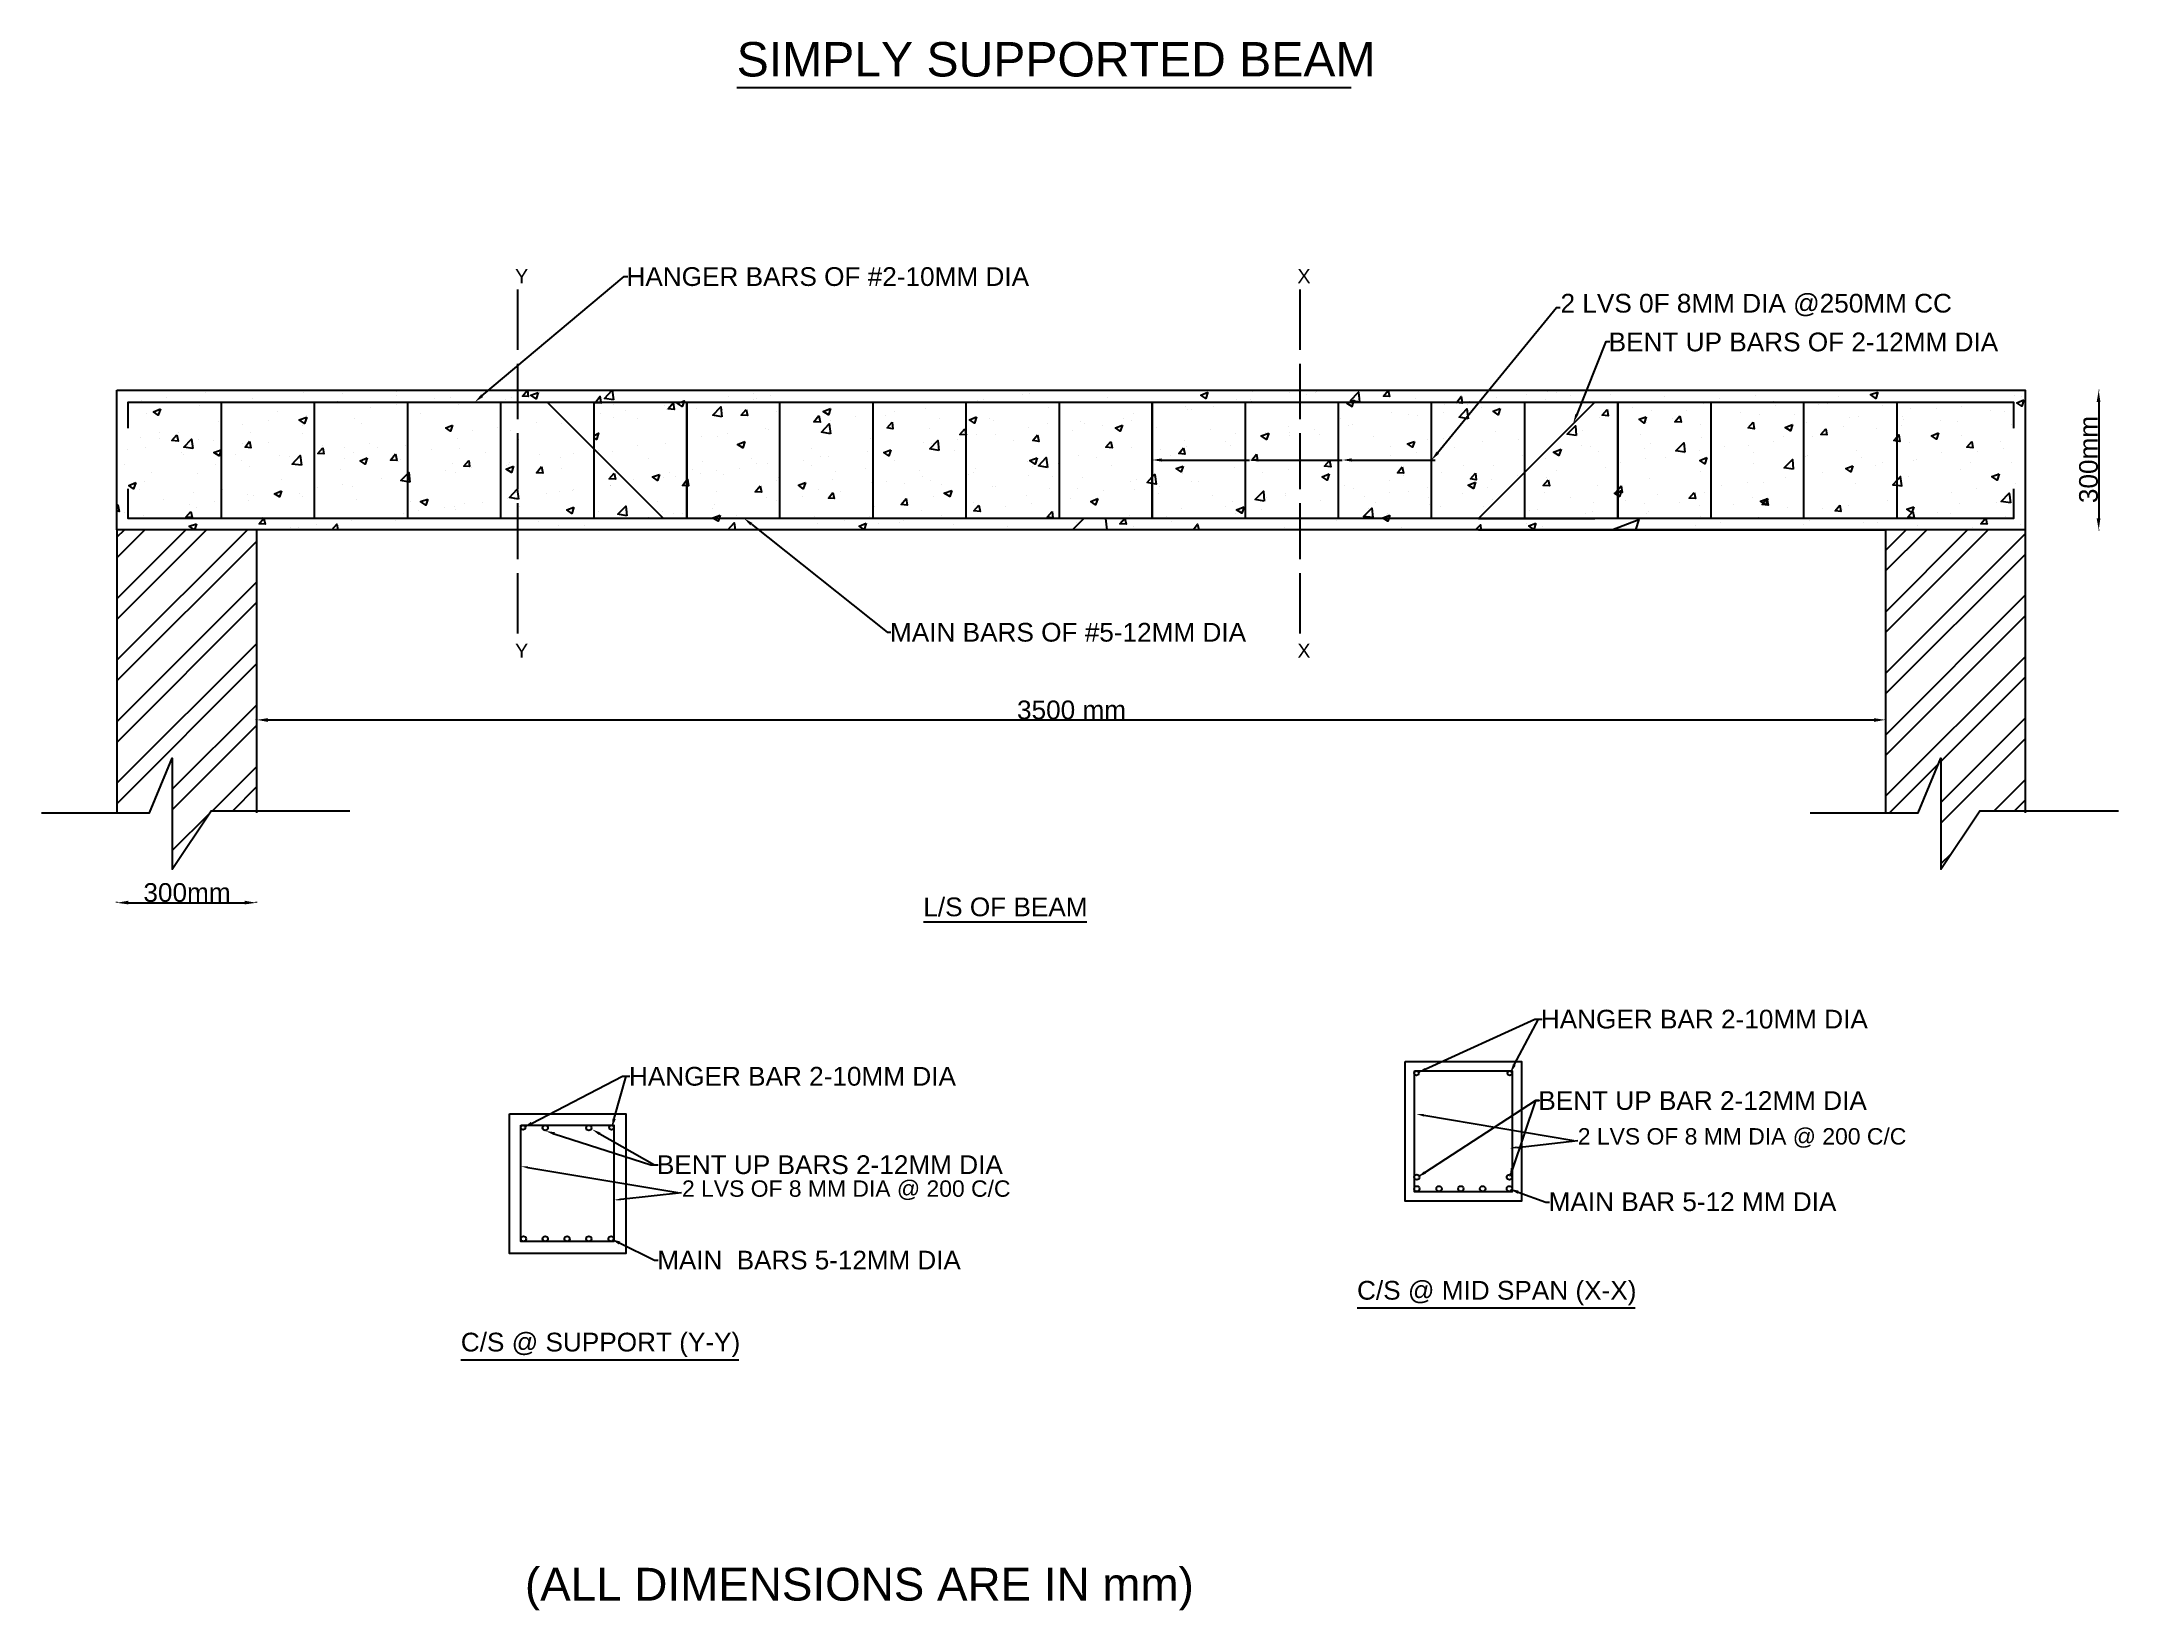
# Model space of a CAD drawing. Header units: millimetres. Extents: x 812 to 5274, y 625 to 3995.
import ezdxf

# ---------------------------------------------------------------- set-up
doc = ezdxf.new("R2010")
doc.units = ezdxf.units.MM
doc.layers.add('PDF_0', color=7, linetype='Continuous')
doc.layers.add('PDF_Text', color=7, linetype='Continuous')
doc.styles.add('PDF ArialMT', font='arial.ttf')
doc.styles.add('PDF TimesNewRomanPSMT', font='arial.ttf')

msp = doc.modelspace()

# ---------------------------------------------------------------- linework, layer by layer
at = {"layer": 'PDF_0', "lineweight": 25}
for points in [[(2305.2, 3896.6), (3625.6, 3896.6)], [(1757.6, 3234.1), (2063.2, 3490.3), (2071.1, 3490.3)], [(1834.4, 3462.9), (1834.4, 3333.1)], [(3515.2, 3462.9), (3515.2, 3333.1)], [(3811.1, 3111.4), (4066.4, 3424), (4074.3, 3424)], [(4110.5, 3194.4), (4173.2, 3350.7), (4181.2, 3350.7)], [(1834.4, 3303), (1834.4, 3183.8)], [(3515.2, 3303), (3515.2, 3183.8)], [(998, 3164.4), (998, 3220.9), (5048.5, 3220.9), (5048.5, 3164.4)], [(1026.3, 3223.5), (1026.3, 3223.5)], [(1081, 3230.6), (1081, 3230.6)], [(1151.7, 3212.9), (1151.7, 3212.9)], [(1163.2, 3241.2), (1163.2, 3241.2)], [(1198.5, 2970.9), (1198.5, 3220.9)], [(1263.9, 3227.9), (1263.9, 3227.9)], [(1341.6, 3244.7), (1341.6, 3244.7)], [(1374.3, 3242.1), (1374.3, 3242.1)], [(1398.1, 2970.9), (1398.1, 3220.9)], [(1446.7, 3222.6), (1446.7, 3222.6)], [(1458.2, 3239.4), (1458.2, 3239.4)], [(1559.7, 3246.5), (1559.7, 3245.6), (1560.6, 3246.5)], [(1573.9, 3243.8), (1573.9, 3243.8)], [(1573.9, 3216.5), (1573.9, 3216.5)], [(1574.8, 3235), (1574.8, 3235)], [(1598.6, 2970.9), (1598.6, 3220.9)], [(1656.9, 3227.9), (1656.9, 3227.9)], [(1691.3, 3229.7), (1691.3, 3229.7)], [(1700.2, 3246.5), (1701.1, 3246.5)], [(1701.1, 3246.5), (1701.1, 3246.5)], [(1707.2, 3214.7), (1707.2, 3214.7)], [(1754.1, 3218.2), (1754.1, 3218.2)], [(1794.7, 3245.6), (1794.7, 3245.6)], [(1798.2, 2970.9), (1798.2, 3220.9)], [(1807.9, 3225.3), (1807.9, 3225.3)], [(1821.2, 3231.5), (1821.2, 3231.5)], [(1881.2, 3240.3), (1881.2, 3240.3)], [(1898, 3220.9), (2148, 2970.9), (1898, 2970.9)], [(1998.7, 2970.9), (1998.7, 3220.9)], [(2041.1, 3214.7), (2041.1, 3214.7)], [(2149.7, 3213.8), (2149.7, 3213.8)], [(2266.3, 3220), (2266.3, 3220)], [(2287.5, 3232.4), (2287.5, 3232.4)], [(2341.4, 3225.3), (2341.4, 3225.3)], [(2342.3, 3239.4), (2342.3, 3239.4)], [(2346.7, 3228.8), (2346.7, 3228.8)], [(2376.7, 3234.1), (2376.7, 3234.1)], [(2397.9, 2970.9), (2397.9, 3220.9)], [(2598.4, 2970.9), (2598.4, 3220.9)], [(2781.3, 3218.2), (2781.3, 3218.2)], [(2798, 2970.9), (2798, 3220.9)], [(2822.8, 3223.5), (2822.8, 3223.5)], [(2836, 3225.3), (2836, 3225.3)], [(2918.2, 3236.8), (2918.2, 3236.8)], [(2934.9, 3238.5), (2934.9, 3238.5)], [(2998.5, 2970.9), (2998.5, 3220.9)], [(3101.9, 3229.7), (3101.9, 3229.7)], [(3198.1, 3220.9), (3198.1, 2970.9), (3198.1, 3220.9)], [(3379.2, 3225.3), (3379.2, 3225.3)], [(3398.6, 2970.9), (3398.6, 3220.9)], [(3409.2, 3226.2), (3409.2, 3226.2)], [(3411.9, 3222.6), (3411.9, 3222.6)], [(3412.8, 3243), (3412.8, 3243)], [(3492.3, 3242.1), (3492.3, 3242.1)], [(3529.4, 3237.7), (3529.4, 3237.7)], [(3547.9, 3246.5), (3550.6, 3245.6), (3550.6, 3246.5)], [(3549.7, 3241.2), (3549.7, 3241.2)], [(3598.3, 2970.9), (3598.3, 3220.9)], [(3646, 3232.4), (3646, 3232.4)], [(3762.5, 3227.9), (3762.5, 3227.9)], [(3797.9, 2970.9), (3797.9, 3220.9)], [(3825.2, 3214.7), (3825.2, 3214.7)], [(3874.7, 3214.7), (3874.7, 3214.7)], [(3879.1, 3222.6), (3879.1, 3222.6)], [(4148.5, 3220.9), (3898.6, 2970.9), (4148.5, 2970.9)], [(3937.4, 3230.6), (3937.4, 3230.6)], [(3995.7, 3218.2), (3995.7, 3218.2)], [(3998.4, 2970.9), (3998.4, 3220.9)], [(4001.9, 3236.8), (4001.9, 3236.8)], [(4042.5, 3227.1), (4042.5, 3227.1)], [(4047.8, 3243.8), (4047.8, 3243.8)], [(4066.4, 3242.1), (4066.4, 3242.1)], [(4097.3, 3235), (4097.3, 3235)], [(4180.3, 3245.6), (4180.3, 3245.6)], [(4183, 3237.7), (4183, 3237.7)], [(4198, 3220.9), (4198, 2970.9), (4198, 3220.9)], [(4299.5, 3232.4), (4299.5, 3232.4)], [(4381.7, 3217.3), (4381.7, 3217.3)], [(4398.5, 2970.9), (4398.5, 3220.9)], [(4416.1, 3227.9), (4416.1, 3227.9)], [(4494.7, 3234.1), (4494.7, 3234.1)], [(4532.7, 3222.6), (4532.7, 3222.6)], [(4536.3, 3213.8), (4536.3, 3213.8)], [(4591, 3220.9), (4591, 3220.9)], [(4598.1, 2970.9), (4598.1, 3220.9)], [(4629.9, 3215.6), (4629.9, 3215.6)], [(4649.3, 3217.3), (4649.3, 3217.3)], [(4673.2, 3232.4), (4673.2, 3232.4)], [(4757.1, 3237.7), (4757.1, 3237.7)], [(4765.9, 3212.9), (4765.9, 3212.9)], [(4798.6, 2970.9), (4798.6, 3220.9)], [(4939.9, 3221.8), (4939.9, 3221.8)], [(5050.3, 3235.9), (5050.3, 3235.9)], [(5064.4, 3233.2), (5064.4, 3233.2)], [(5231.4, 3246.5), (5232.2, 3246.5)], [(5231.4, 3220.9), (5231.4, 2970.9)], [(1037.7, 3196.1), (1037.7, 3196.1)], [(1191.4, 3178.5), (1191.4, 3178.5)], [(1243.5, 3173.2), (1243.5, 3173.2)], [(1298.3, 3180.3), (1298.3, 3180.3)], [(1319.5, 3200.6), (1319.5, 3200.6)], [(1371.6, 3169.7), (1371.6, 3169.7)], [(1381.3, 3191.7), (1381.3, 3191.7)], [(1484.7, 3185.6), (1484.7, 3185.6)], [(1498.8, 3174.1), (1498.8, 3174.1)], [(1519.1, 3209.4), (1519.1, 3209.4)], [(1596.8, 3200.6), (1596.8, 3200.6)], [(1626, 3196.1), (1626, 3196.1)], [(1874.2, 3177.6), (1874.2, 3177.6)], [(1929.8, 3174.1), (1929.8, 3174.1)], [(2012.8, 3196.1), (2012.8, 3196.1)], [(2040.2, 3188.2), (2040.2, 3188.2)], [(2066.7, 3203.2), (2066.7, 3203.2)], [(2091.5, 3185.6), (2091.5, 3185.6)], [(2154.2, 3204.1), (2154.2, 3204.1)], [(2157.7, 3210.3), (2157.7, 3210.3)], [(2219.5, 3207.6), (2219.5, 3207.6)], [(2274.3, 3205), (2274.3, 3205)], [(2390.9, 3200.6), (2390.9, 3200.6)], [(2487.1, 3177.6), (2487.1, 3177.6)], [(2505.7, 3182), (2505.7, 3182)], [(2507.5, 3195.3), (2507.5, 3195.3)], [(2560.5, 3189.1), (2560.5, 3189.1)], [(2599.3, 3192.6), (2599.3, 3192.6)], [(2624, 3190.9), (2624, 3190.9)], [(2643.5, 3200.6), (2643.5, 3200.6)], [(2709.7, 3206.7), (2709.7, 3206.7)], [(2740.6, 3185.6), (2740.6, 3185.6)], [(2847.5, 3186.4), (2847.5, 3186.4)], [(2857.2, 3180.3), (2857.2, 3180.3)], [(2973.8, 3175.8), (2973.8, 3175.8)], [(2974.7, 3208.5), (2974.7, 3208.5)], [(2998.5, 3168.8), (2998.5, 3168.8)], [(3042.7, 3179.4), (3042.7, 3179.4)], [(3053.3, 3175.8), (3053.3, 3175.8)], [(3090.4, 3170.5), (3090.4, 3170.5)], [(3136.3, 3186.4), (3136.3, 3186.4)], [(3154, 3182), (3154, 3182)], [(3156.6, 3196.1), (3156.6, 3196.1)], [(3268.8, 3211.2), (3268.8, 3211.2)], [(3274.1, 3205), (3274.1, 3205)], [(3282.1, 3204.1), (3282.1, 3204.1)], [(3328.9, 3212), (3328.9, 3212)], [(3489.6, 3168.8), (3489.6, 3168.8)], [(3601.8, 3184.7), (3601.8, 3184.7)], [(3619.5, 3171.4), (3619.5, 3171.4)], [(3629.2, 3173.2), (3629.2, 3173.2)], [(3712.2, 3198.8), (3712.2, 3198.8)], [(3747.5, 3193.5), (3747.5, 3193.5)], [(3767.8, 3190.9), (3767.8, 3190.9)], [(3822.6, 3198.8), (3822.6, 3198.8)], [(3904.7, 3209.4), (3904.7, 3209.4)], [(4159.1, 3188.2), (4159.1, 3188.2)], [(4228.9, 3208.5), (4228.9, 3208.5)], [(4260.7, 3177.6), (4260.7, 3177.6)], [(4271.3, 3203.2), (4271.3, 3203.2)], [(4315.4, 3184.7), (4315.4, 3184.7)], [(4345.5, 3203.2), (4345.5, 3203.2)], [(4375.5, 3172.3), (4375.5, 3172.3)], [(4398.5, 3195.3), (4398.5, 3195.3)], [(4462.1, 3197.9), (4462.1, 3197.9)], [(4502.7, 3194.4), (4502.7, 3194.4)], [(4578.7, 3193.5), (4578.7, 3193.5)], [(4604.3, 3176.7), (4604.3, 3176.7)], [(4695.2, 3188.2), (4695.2, 3188.2)], [(4714.7, 3190), (4714.7, 3190)], [(4808.3, 3171.4), (4808.3, 3171.4)], [(4809.2, 3190), (4809.2, 3190)], [(4811.8, 3183.8), (4811.8, 3183.8)], [(4827.7, 3206.7), (4827.7, 3206.7)], [(4882.5, 3207.6), (4882.5, 3207.6)], [(4891.3, 3182), (4891.3, 3182)], [(4928.4, 3178.5), (4928.4, 3178.5)], [(4937.2, 3212), (4937.2, 3212)], [(4999.1, 3203.2), (4999.1, 3203.2)], [(5029.1, 3200.6), (5029.1, 3200.6)], [(5045, 3173.2), (5045, 3173.2)], [(1023.6, 3144), (1023.6, 3144)], [(1035.1, 3123.7), (1035.1, 3123.7)], [(1064.2, 3156.4), (1064.2, 3156.4)], [(1065.1, 3143.2), (1065.1, 3143.2)], [(1105.8, 3155.5), (1105.8, 3155.5)], [(1149, 3139.6), (1149, 3139.6)], [(1181.7, 3137.9), (1181.7, 3137.9)], [(1244.4, 3130.8), (1244.4, 3130.8)], [(1261.2, 3155.5), (1261.2, 3155.5)], [(1298.3, 3133.4), (1298.3, 3133.4)], [(1371.6, 3152.9), (1371.6, 3152.9)], [(1414.9, 3128.1), (1414.9, 3128.1)], [(1461.7, 3123.7), (1461.7, 3123.7)], [(1516.5, 3130.8), (1516.5, 3130.8)], [(1594.2, 3128.1), (1594.2, 3128.1)], [(1599.5, 3141.4), (1599.5, 3141.4)], [(1704.6, 3142.3), (1704.6, 3142.3)], [(1737.3, 3159.9), (1737.3, 3159.9)], [(1792, 3167), (1792, 3167)], [(1818.5, 3159.1), (1818.5, 3159.1)], [(1834.4, 3153.8), (1834.4, 3033.6)], [(1837.1, 3141.4), (1837.1, 3141.4)], [(1998.7, 3149.3), (2008.4, 3153.8), (2004, 3140.5), (1998.7, 3144)], [(2092.3, 3128.1), (2092.3, 3128.1)], [(2151.5, 3131.7), (2151.5, 3131.7)], [(2230.1, 3145.8), (2230.1, 3145.8)], [(2263.7, 3146.7), (2263.7, 3146.7)], [(2284.9, 3152.9), (2284.9, 3152.9)], [(2367.9, 3164.4), (2367.9, 3164.4)], [(2374.1, 3160.8), (2374.1, 3160.8)], [(2592.2, 3142.3), (2592.2, 3142.3)], [(2707.1, 3134.3), (2707.1, 3134.3)], [(2719.4, 3164.4), (2719.4, 3164.4)], [(2723.9, 3132.6), (2723.9, 3132.6)], [(2778.6, 3139.6), (2778.6, 3139.6)], [(2820.1, 3150.2), (2820.1, 3150.2)], [(2860.8, 3150.2), (2860.8, 3150.2)], [(2899.6, 3138.7), (2899.6, 3138.7)], [(2932.3, 3166.1), (2932.3, 3166.1)], [(3026.8, 3159.9), (3026.8, 3159.9)], [(3154, 3123.7), (3154, 3123.7)], [(3207, 3166.1), (3207, 3166.1)], [(3266.2, 3138.7), (3266.2, 3138.7)], [(3271.5, 3125.5), (3271.5, 3125.5)], [(3323.6, 3160.8), (3323.6, 3160.8)], [(3354.5, 3137), (3354.5, 3137)], [(3365.1, 3127.3), (3365.1, 3127.3)], [(3376.6, 3152.9), (3376.6, 3152.9)], [(3440.2, 3156.4), (3440.2, 3156.4)], [(3492.3, 3154.6), (3492.3, 3154.6)], [(3492.3, 3149.3), (3492.3, 3149.3)], [(3515.2, 3153.8), (3515.2, 3033.6)], [(3547, 3162.6), (3547, 3162.6)], [(3556.7, 3151.1), (3556.7, 3151.1)], [(3673.3, 3145.8), (3673.3, 3145.8)], [(3709.5, 3125.5), (3709.5, 3125.5)], [(3789.9, 3141.4), (3789.9, 3141.4)], [(3822.6, 3142.3), (3822.6, 3142.3)], [(3906.5, 3136.1), (3906.5, 3136.1)], [(3934.8, 3157.3), (3934.8, 3157.3)], [(3985.1, 3141.4), (3985.1, 3141.4)], [(4120.3, 3128.1), (4120.3, 3128.1)], [(4122.9, 3159.1), (4122.9, 3159.1)], [(4139.7, 3126.4), (4139.7, 3126.4)], [(4247.4, 3150.2), (4247.4, 3150.2)], [(4268.6, 3130.8), (4268.6, 3130.8)], [(4379, 3144.9), (4379, 3144.9)], [(4427.6, 3124.6), (4427.6, 3124.6)], [(4478.8, 3127.3), (4478.8, 3127.3)], [(4492.1, 3160.8), (4492.1, 3160.8)], [(4533.6, 3135.2), (4533.6, 3135.2)], [(4554.8, 3145.8), (4554.8, 3145.8)], [(4615.7, 3145.8), (4615.7, 3145.8)], [(4682, 3167.9), (4682, 3167.9)], [(4754.4, 3164.4), (4754.4, 3164.4)], [(4825.1, 3134.3), (4825.1, 3134.3)], [(4937.2, 3149.3), (4937.2, 3149.3)], [(5020.3, 3135.2), (5020.3, 3135.2)], [(5047.7, 3163.5), (5047.7, 3163.5)], [(989.2, 3086.6), (989.2, 3086.6)], [(995.4, 3118.4), (995.4, 3118.4)], [(1111.9, 3113.1), (1111.9, 3113.1)], [(1116.4, 3108.7), (1116.4, 3108.7)], [(1186.1, 3087.5), (1186.1, 3087.5)], [(1228.5, 3108.7), (1228.5, 3108.7)], [(1240.9, 3094.6), (1240.9, 3094.6)], [(1258.6, 3082.2), (1258.6, 3082.2)], [(1323.9, 3105.2), (1323.9, 3105.2)], [(1345.1, 3103.4), (1345.1, 3103.4)], [(1369, 3096.3), (1369, 3096.3)], [(1461.7, 3099), (1461.7, 3099)], [(1482, 3113.1), (1482, 3113.1)], [(1532.4, 3122.8), (1532.4, 3122.8)], [(1578.3, 3093.7), (1578.3, 3093.7)], [(1582.7, 3098.1), (1582.7, 3098.1)], [(1648.9, 3118.4), (1648.9, 3118.4)], [(1694.9, 3089.3), (1694.9, 3089.3)], [(1709.9, 3120.2), (1709.9, 3120.2)], [(1734.6, 3080.4), (1734.6, 3080.4)], [(1765.5, 3113.1), (1765.5, 3113.1)], [(1811.5, 3084), (1811.5, 3084)], [(1815, 3085.7), (1815, 3085.7)], [(1816.8, 3091.9), (1816.8, 3091.9)], [(1882.1, 3108.7), (1882.1, 3108.7)], [(1927.2, 3101.6), (1927.2, 3101.6)], [(1955.4, 3109.6), (1955.4, 3109.6)], [(1998.7, 3103.4), (1998.7, 3103.4)], [(2009.3, 3116.7), (2009.3, 3116.7)], [(2037.6, 3114.9), (2037.6, 3114.9)], [(2115.3, 3099), (2115.3, 3099)], [(2231.9, 3093.7), (2231.9, 3093.7)], [(2337.9, 3099), (2337.9, 3099)], [(2348.5, 3088.4), (2348.5, 3088.4)], [(2371.4, 3088.4), (2371.4, 3088.4)], [(2448.3, 3096.3), (2448.3, 3096.3)], [(2465.1, 3121.1), (2465.1, 3121.1)], [(2465.1, 3084), (2465.1, 3084)], [(2484.5, 3104.3), (2484.5, 3104.3)], [(2503, 3103.4), (2503, 3103.4)], [(2586.1, 3114), (2586.1, 3114)], [(2596.7, 3120.2), (2596.7, 3120.2)], [(2644.4, 3094.6), (2644.4, 3094.6)], [(2772.4, 3116.7), (2772.4, 3116.7)], [(2929.6, 3092.8), (2929.6, 3092.8)], [(2941.1, 3082.2), (2941.1, 3082.2)], [(2995.9, 3089.3), (2995.9, 3089.3)], [(3040.1, 3106.9), (3040.1, 3106.9)], [(3078.9, 3100.8), (3078.9, 3100.8)], [(3110.7, 3084), (3110.7, 3084)], [(3216.7, 3118.4), (3216.7, 3118.4)], [(3218.5, 3096.3), (3398.6, 3096.3), (3406.6, 3096.3)], [(3237.9, 3106.1), (3237.9, 3106.1)], [(3373.9, 3080.4), (3373.9, 3080.4)], [(3426, 3096.3), (3598.3, 3096.3), (3606.2, 3096.3)], [(3487, 3096.3), (3487, 3096.3)], [(3571.8, 3086.6), (3571.8, 3086.6)], [(3599.1, 3112.2), (3599.1, 3112.2)], [(3626.5, 3096.3), (3797.9, 3096.3), (3805.8, 3096.3)], [(3710.4, 3105.2), (3710.4, 3105.2)], [(3765.2, 3112.2), (3765.2, 3112.2)], [(3847.3, 3122.8), (3847.3, 3122.8)], [(3865.9, 3084.9), (3865.9, 3084.9)], [(3932.1, 3084.9), (3932.1, 3084.9)], [(3993.1, 3106.9), (3993.1, 3106.9)], [(4042.5, 3099), (4042.5, 3099)], [(4156.5, 3114.9), (4156.5, 3114.9)], [(4172.4, 3080.4), (4172.4, 3080.4)], [(4203.3, 3091), (4203.3, 3091)], [(4256.3, 3121.1), (4256.3, 3121.1)], [(4258, 3099), (4258, 3099)], [(4300.4, 3102.5), (4300.4, 3102.5)], [(4341.1, 3109.6), (4341.1, 3109.6)], [(4372.9, 3116.7), (4372.9, 3116.7)], [(4489.4, 3111.4), (4489.4, 3111.4)], [(4489.4, 3088.4), (4489.4, 3088.4)], [(4601.6, 3103.4), (4601.6, 3103.4)], [(4606, 3106.9), (4606, 3106.9)], [(4712, 3117.5), (4712, 3117.5)], [(4722.6, 3101.6), (4722.6, 3101.6)], [(4750.9, 3084.9), (4750.9, 3084.9)], [(4765.9, 3091), (4765.9, 3091)], [(4833.9, 3095.5), (4833.9, 3095.5)], [(4839.2, 3097.2), (4839.2, 3097.2)], [(4893.1, 3113.1), (4893.1, 3113.1)], [(4955.8, 3091.9), (4955.8, 3091.9)], [(4971.7, 3114), (4971.7, 3114)], [(5026.5, 3121.1), (5026.5, 3121.1)], [(5045, 3091), (5045, 3091)], [(5072.4, 3086.6), (5072.4, 3086.6)], [(5048.5, 3034.5), (5048.5, 2970.9), (998, 2970.9), (998, 3034.5)], [(1032.4, 3050.4), (1032.4, 3050.4)], [(1048.3, 3069), (1048.3, 3069)], [(1146.4, 3067.2), (1146.4, 3067.2)], [(1327.5, 3053.9), (1327.5, 3053.9)], [(1404.3, 3037.2), (1404.3, 3037.2)], [(1454.6, 3076), (1454.6, 3076)], [(1459.1, 3044.2), (1459.1, 3044.2)], [(1479.4, 3039.8), (1479.4, 3039.8)], [(1542.1, 3055.7), (1542.1, 3055.7)], [(1591.5, 3055.7), (1591.5, 3055.7)], [(1679.9, 3073.4), (1679.9, 3073.4)], [(1701.9, 3069.8), (1701.9, 3069.8)], [(1928.1, 3078.7), (1928.1, 3078.7)], [(2034.9, 3042.5), (2034.9, 3042.5)], [(2034.9, 3041.6), (2034.9, 3041.6)], [(2044.6, 3074.3), (2044.6, 3074.3)], [(2082.6, 3054.8), (2082.6, 3054.8)], [(2148.9, 3059.2), (2148.9, 3059.2)], [(2161.2, 3069), (2161.2, 3069)], [(2172.7, 3060.1), (2172.7, 3060.1)], [(2209.8, 3076.9), (2209.8, 3076.9)], [(2227.5, 3067.2), (2227.5, 3067.2)], [(2261, 3074.3), (2261, 3074.3)], [(2277.8, 3064.5), (2277.8, 3064.5)], [(2310.5, 3077.8), (2310.5, 3077.8)], [(2390, 3051.3), (2390, 3051.3)], [(2394.4, 3059.2), (2394.4, 3059.2)], [(2511, 3054.8), (2511, 3054.8)], [(2517.2, 3072.5), (2517.2, 3072.5)], [(2581.6, 3078.7), (2581.6, 3078.7)], [(2594, 3047.8), (2594, 3047.8)], [(2627.6, 3049.5), (2627.6, 3049.5)], [(2666.4, 3046), (2666.4, 3046)], [(2698.2, 3074.3), (2698.2, 3074.3)], [(2704.4, 3061), (2704.4, 3061)], [(2721.2, 3053.1), (2721.2, 3053.1)], [(2744.2, 3044.2), (2744.2, 3044.2)], [(2803.3, 3064.5), (2803.3, 3064.5)], [(2814.8, 3069), (2814.8, 3069)], [(2817.5, 3077.8), (2817.5, 3077.8)], [(2855.5, 3039.8), (2855.5, 3039.8)], [(2860.8, 3039.8), (2860.8, 3039.8)], [(2931.4, 3063.7), (2931.4, 3063.7)], [(2977.3, 3034.5), (2977.3, 3034.5)], [(2982.6, 3061.9), (2982.6, 3061.9)], [(3037.4, 3034.5), (3037.4, 3034.5)], [(3048, 3059.2), (3048, 3059.2)], [(3151.3, 3050.4), (3151.3, 3050.4)], [(3164.6, 3053.9), (3164.6, 3053.9)], [(3214, 3039.8), (3214, 3039.8)], [(3263.5, 3066.3), (3263.5, 3066.3)], [(3281.2, 3049.5), (3281.2, 3049.5)], [(3297.1, 3050.4), (3297.1, 3050.4)], [(3397.8, 3044.2), (3397.8, 3044.2)], [(3434.9, 3069), (3434.9, 3069)], [(3489.6, 3076), (3489.6, 3076)], [(3514.3, 3039.8), (3514.3, 3039.8)], [(3596.5, 3038.9), (3596.5, 3038.9)], [(3610.6, 3040.7), (3610.6, 3040.7)], [(3630.9, 3034.5), (3630.9, 3034.5)], [(3706.9, 3053.1), (3706.9, 3053.1)], [(3737.8, 3062.8), (3737.8, 3062.8)], [(3789.9, 3037.2), (3789.9, 3037.2)], [(3819.9, 3069.8), (3819.9, 3069.8)], [(3918, 3036.3), (3918, 3036.3)], [(3927.7, 3054.8), (3927.7, 3054.8)], [(3982.5, 3062.8), (3982.5, 3062.8)], [(4045.2, 3058.4), (4045.2, 3058.4)], [(4065.5, 3073.4), (4065.5, 3073.4)], [(4153.8, 3042.5), (4153.8, 3042.5)], [(4266, 3057.5), (4266, 3057.5)], [(4376.4, 3071.6), (4376.4, 3071.6)], [(4421.4, 3041.6), (4421.4, 3041.6)], [(4476.2, 3048.6), (4476.2, 3048.6)], [(4510.6, 3047.8), (4510.6, 3047.8)], [(4558.3, 3059.2), (4558.3, 3059.2)], [(4637.8, 3069.8), (4637.8, 3069.8)], [(4696.1, 3077.8), (4696.1, 3077.8)], [(4709.4, 3045.1), (4709.4, 3045.1)], [(4822.4, 3061), (4822.4, 3061)], [(4934.6, 3076.9), (4934.6, 3076.9)], [(4969, 3035.4), (4969, 3035.4)], [(5052.1, 3046), (5052.1, 3046)], [(973.3, 2996.5), (975.9, 3000.1), (978.6, 2985.9), (973.3, 2986.8)], [(1021.9, 3031.9), (1021.9, 3031.9)], [(1073.1, 3010.7), (1073.1, 3010.7)], [(1128.7, 3001), (1128.7, 3001)], [(1138.4, 3026.6), (1138.4, 3026.6)], [(1143.7, 2994.8), (1143.7, 2994.8)], [(1183.5, 3008), (1183.5, 3008)], [(1200.3, 3032.8), (1200.3, 3032.8)], [(1255, 3022.2), (1255, 3022.2)], [(1255.9, 3009.8), (1255.9, 3009.8)], [(1266.5, 3019.5), (1266.5, 3019.5)], [(1366.3, 3023.9), (1366.3, 3023.9)], [(1371.6, 3016.9), (1371.6, 3016.9)], [(1488.2, 3012.4), (1488.2, 3012.4)], [(1604.8, 3007.1), (1604.8, 3007.1)], [(1677.2, 2994.8), (1677.2, 2994.8)], [(1699.3, 2996.5), (1699.3, 2996.5)], [(1721.4, 3002.7), (1721.4, 3002.7)], [(1759.4, 3005.4), (1759.4, 3005.4)], [(1812.3, 3013.3), (1812.3, 3013.3)], [(1828.2, 3011.6), (1828.2, 3011.6)], [(1834.4, 3003.6), (1834.4, 2883.5)], [(1838, 2997.4), (1838, 2997.4)], [(1897.1, 3023.9), (1897.1, 3023.9)], [(1924.5, 3028.3), (1924.5, 3028.3)], [(1951.9, 3031), (1951.9, 3031)], [(1954.6, 2992.1), (1954.6, 2992.1)], [(1955.4, 3033.6), (1955.4, 3033.6)], [(2135.6, 3007.1), (2135.6, 3007.1)], [(2253.1, 2992.1), (2253.1, 2992.1)], [(2258.4, 3001.8), (2258.4, 3001.8)], [(2262.8, 3029.2), (2262.8, 3029.2)], [(2368.8, 3016), (2368.8, 3016)], [(2390.9, 3009.8), (2390.9, 3009.8)], [(2445.6, 3016.9), (2445.6, 3016.9)], [(2481.8, 3031.9), (2481.8, 3031.9)], [(2527.8, 3028.3), (2527.8, 3028.3)], [(2601.1, 2996.5), (2601.1, 2996.5)], [(2728.3, 3018.6), (2728.3, 3018.6)], [(2814.8, 3005.4), (2814.8, 3005.4)], [(2883.7, 2996.5), (2883.7, 2996.5)], [(2927, 3020.4), (2927, 3020.4)], [(2938.5, 3003.6), (2938.5, 3003.6)], [(3021.5, 3014.2), (3021.5, 3014.2)], [(3093.9, 3030.1), (3093.9, 3030.1)], [(3159.3, 3032.8), (3159.3, 3032.8)], [(3210.5, 3024.8), (3210.5, 3024.8)], [(3260.9, 2993), (3260.9, 2993)], [(3327.1, 3020.4), (3327.1, 3020.4)], [(3356.2, 2997.4), (3356.2, 2997.4)], [(3371.3, 3007.1), (3371.3, 3007.1)], [(3443.7, 3015.1), (3443.7, 3015.1)], [(3483.4, 3019.5), (3483.4, 3019.5)], [(3484.3, 3023.9), (3484.3, 3023.9)], [(3514.3, 3001), (3514.3, 3001)], [(3515.2, 3003.6), (3515.2, 2883.5)], [(3560.3, 3009.8), (3560.3, 3009.8)], [(3653, 3018.6), (3653, 3018.6)], [(3662.7, 2993), (3662.7, 2993)], [(3676.9, 3005.4), (3676.9, 3005.4)], [(3706.9, 3025.7), (3706.9, 3025.7)], [(3747.5, 3029.2), (3747.5, 3029.2)], [(3790.8, 3015.1), (3790.8, 3015.1)], [(3793.5, 3000.1), (3793.5, 3000.1)], [(3817.3, 2996.5), (3817.3, 2996.5)], [(3864.1, 3024.8), (3864.1, 3024.8)], [(3910, 2995.7), (3910, 2995.7)], [(3929.5, 3012.4), (3929.5, 3012.4)], [(4026.6, 2990.4), (4026.6, 2990.4)], [(4039.9, 3026.6), (4039.9, 3026.6)], [(4097.3, 3015.1), (4097.3, 3015.1)], [(4145.9, 3005.4), (4145.9, 3005.4)], [(4200.6, 3012.4), (4200.6, 3012.4)], [(4213.9, 3009.8), (4213.9, 3009.8)], [(4256.3, 3003.6), (4256.3, 3003.6)], [(4283.6, 3023), (4283.6, 3023)], [(4330.5, 3005.4), (4330.5, 3005.4)], [(4373.7, 2999.2), (4373.7, 2999.2)], [(4383.5, 3025.7), (4383.5, 3025.7)], [(4447, 3000.1), (4447, 3000.1)], [(4486.8, 3016), (4486.8, 3016)], [(4563.6, 2994.8), (4563.6, 2994.8)], [(4599, 3031), (4599, 3031)], [(4638.7, 2991.2), (4638.7, 2991.2)], [(4680.2, 2990.4), (4680.2, 2990.4)], [(4693.5, 2999.2), (4693.5, 2999.2)], [(4776.5, 3009.8), (4776.5, 3009.8)], [(4914.3, 3027.5), (4914.3, 3027.5)], [(4931.9, 3003.6), (4931.9, 3003.6)], [(5011.4, 3004.5), (5011.4, 3004.5)], [(5042.4, 3017.7), (5042.4, 3017.7)], [(973.3, 2930.3), (990.1, 2946.2)], [(973.3, 2797.8), (1121.7, 2946.2)], [(973.3, 2666.2), (1254.1, 2946.2)], [(973.3, 2886.1), (1033.3, 2946.2)], [(973.3, 2753.6), (1165.8, 2946.2)], [(973.3, 2946.2), (973.3, 2338.5)], [(990.9, 2983.3), (990.9, 2983.3)], [(1029.8, 2978), (1029.8, 2978)], [(2148, 2946.2), (1273.6, 2946.2), (1273.6, 2338.5)], [(1346.9, 2951.5), (1346.9, 2951.5)], [(1363.7, 2951.5), (1363.7, 2951.5)], [(1401.6, 2958.6), (1401.6, 2958.6)], [(1435.2, 2946.2), (1445.8, 2958.6), (1448.5, 2946.2)], [(1476.7, 2967.4), (1476.7, 2967.4)], [(1484.7, 2969.2), (1484.7, 2969.2)], [(1573, 2967.4), (1573, 2967.4)], [(1588.9, 2982.4), (1588.9, 2982.4)], [(1622.5, 2987.7), (1622.5, 2987.7)], [(1701.1, 2989.5), (1701.1, 2989.5)], [(1880.4, 2963.9), (1880.4, 2963.9)], [(1921.9, 2955.9), (1921.9, 2955.9)], [(1977.5, 2955.9), (1977.5, 2955.9)], [(2007.5, 2985.1), (2007.5, 2985.1)], [(2032.3, 2970), (2032.3, 2970)], [(2071.1, 2987.7), (2071.1, 2987.7)], [(2115.3, 2973.6), (2115.3, 2973.6)], [(2146.2, 2985.9), (2146.2, 2985.9)], [(2170.1, 2980.6), (2170.1, 2980.6)], [(2187.7, 2982.4), (2187.7, 2982.4)], [(2285.8, 2946.2), (2299.9, 2961.2), (2301.7, 2946.2)], [(2304.3, 2978), (2304.3, 2978)], [(2337, 2958.6), (2628.5, 2726.3), (2636.4, 2726.3)], [(2345.8, 2952.4), (2345.8, 2952.4)], [(2420.9, 2972.7), (2420.9, 2972.7)], [(2473, 2974.5), (2473, 2974.5)], [(2479.2, 2959.4), (2479.2, 2959.4)], [(2537.5, 2967.4), (2537.5, 2967.4)], [(2591.4, 2974.5), (2591.4, 2974.5)], [(2609, 2960.3), (2609, 2960.3)], [(2654.1, 2963), (2654.1, 2963)], [(2663.8, 2967.4), (2663.8, 2967.4)], [(2701.8, 2988.6), (2701.8, 2988.6)], [(2745.9, 2978), (2745.9, 2978)], [(2770.7, 2957.7), (2770.7, 2957.7)], [(2887.2, 2953.3), (2887.2, 2953.3)], [(2924.3, 2948), (2924.3, 2948)], [(3003.8, 2948), (3003.8, 2948)], [(3026.8, 2946.2), (3050.6, 2970.9)], [(3034.8, 2961.2), (3034.8, 2961.2)], [(3101, 2946.2), (3098.3, 2970.9)], [(3101, 2953.3), (3101, 2953.3)], [(3101.9, 2946.2), (3101.9, 2946.2)], [(3148.7, 2978), (3148.7, 2978)], [(3156.6, 2953.3), (3156.6, 2953.3)], [(3229.1, 2975.3), (3229.1, 2975.3)], [(3239.7, 2964.7), (3239.7, 2964.7)], [(3285.6, 2946.2), (3295.3, 2958.6), (3298, 2946.2)], [(3377.4, 2982.4), (3377.4, 2982.4)], [(3408.4, 2948.8), (3408.4, 2948.8)], [(3432.2, 2989.5), (3432.2, 2989.5)], [(3481.7, 2950.6), (3481.7, 2950.6)], [(3535.5, 2970.9), (3535.5, 2970.9)], [(3593.8, 2966.5), (3593.8, 2966.5)], [(3704.2, 2980.6), (3704.2, 2980.6)], [(3732.5, 2950.6), (3732.5, 2950.6)], [(3870.3, 2969.2), (3870.3, 2969.2)], [(3892.4, 2946.2), (3903, 2956.8), (3903.9, 2946.2)], [(3898.6, 2946.2), (4773, 2946.2), (4773, 2338.5)], [(4001, 2960.3), (4001, 2960.3)], [(4008.1, 2986.8), (4008.1, 2986.8)], [(4037.2, 2953.3), (4037.2, 2953.3)], [(4129.1, 2982.4), (4129.1, 2982.4)], [(4143.2, 2985.1), (4143.2, 2985.1)], [(4151.2, 2970), (4151.2, 2970)], [(4185.6, 2946.2), (4243, 2968.3), (4236, 2946.2)], [(4259.8, 2980.6), (4259.8, 2980.6)], [(4263.3, 2985.1), (4263.3, 2985.1)], [(4364, 2955), (4364, 2955)], [(4376.4, 2975.3), (4376.4, 2975.3)], [(4418.8, 2963), (4418.8, 2963)], [(4493, 2970.9), (4493, 2970.9)], [(4500.9, 2973.6), (4500.9, 2973.6)], [(4596.3, 2958.6), (4596.3, 2958.6)], [(4609.6, 2965.6), (4609.6, 2965.6)], [(4706.7, 2971.8), (4706.7, 2971.8)], [(4726.2, 2961.2), (4726.2, 2961.2)], [(4756.2, 2961.2), (4756.2, 2961.2)], [(4773, 2902), (4818, 2946.2)], [(4773, 2769.5), (4949.6, 2946.2)], [(4773, 2857.9), (4862.2, 2946.2)], [(4773, 2725.4), (4993.8, 2946.2)], [(4796.8, 2985.1), (4796.8, 2985.1)], [(4819.8, 2988.6), (4819.8, 2988.6)], [(4842.7, 2955.9), (4842.7, 2955.9)], [(4884.3, 2983.3), (4884.3, 2983.3)], [(4911.6, 2948.8), (4911.6, 2948.8)], [(4913.4, 2980.6), (4913.4, 2980.6)], [(4959.3, 2950.6), (4959.3, 2950.6)], [(4994.7, 2959.4), (4994.7, 2959.4)], [(5030, 2975.3), (5030, 2975.3)], [(5063.5, 2956.8), (5063.5, 2956.8)], [(5073.3, 2946.2), (5073.3, 2338.5)], [(5231.4, 2946.2), (5232.2, 2946.2)], [(973.3, 2622), (1273.6, 2921.5)], [(4773, 2637.9), (5073.3, 2937.4)], [(4773, 2593.8), (5073.3, 2893.2)], [(973.3, 2533.7), (1273.6, 2834)], [(1834.4, 2853.5), (1834.4, 2723.6)], [(3515.2, 2853.5), (3515.2, 2723.6)], [(973.3, 2489.6), (1273.6, 2789.9)], [(4773, 2505.5), (5073.3, 2805.8)], [(4773, 2461.3), (5073.3, 2761.6)], [(973.3, 2402.1), (1273.6, 2701.5)], [(973.3, 2358), (1273.6, 2658.3)], [(4773, 2373.9), (5073.3, 2673.3)], [(4892.2, 2448.9), (5073.3, 2630)], [(1092.5, 2388.9), (1273.6, 2569.9)], [(1092.5, 2344.7), (1273.6, 2525.8)], [(1273.6, 2538.1), (1273.6, 2539)], [(1298.3, 2538.1), (4748.2, 2538.1)], [(4773, 2538.1), (4773, 2539)], [(4892.2, 2360.6), (5073.3, 2541.7)], [(811.6, 2338.5), (1043.9, 2338.5), (1092.5, 2456), (1092.5, 2217.5), (1176.4, 2342.9), (1474.1, 2342.9)], [(4611.3, 2338.5), (4843.6, 2338.5), (4892.2, 2456), (4892.2, 2217.5), (4976.1, 2342.9), (5273.8, 2342.9)], [(4892.2, 2316.4), (5073.3, 2497.5)], [(1179.1, 2342.9), (1273.6, 2437.4)], [(4781.8, 2338.5), (4886.9, 2443.6)], [(1222.3, 2342.9), (1273.6, 2394.2)], [(5007, 2342.9), (5073.3, 2409.2)], [(5050.3, 2342.9), (5073.3, 2365.9)], [(1042.2, 2338.5), (1045.7, 2342.1)], [(1092.5, 2257.3), (1172.9, 2337.6)], [(4892.2, 2229), (4916, 2252)], [(973.3, 2146), (973.3, 2146.9)], [(998, 2145.1), (1248, 2145.1)], [(1273.6, 2146), (1273.6, 2146.9)], [(2706.2, 2104.5), (3057.7, 2104.5)], [(3784.6, 1787.4), (4019.6, 1895.1), (4027.5, 1895.1)], [(3975.4, 1797.1), (4027.5, 1895.1), (4035.5, 1895.1)], [(1864.5, 1670.8), (2059.7, 1772.4), (2067.6, 1772.4)], [(2042, 1681.4), (2067.6, 1772.4), (2075.6, 1772.4)], [(3783.7, 1565.7), (4021.3, 1720.3), (4029.3, 1720.3), (4021.3, 1720.3), (3971.9, 1573.6)], [(3781.1, 1688.5), (4103.5, 1634.6)], [(1913, 1648.7), (2120.6, 1582.5), (2128.5, 1582.5)], [(2011.1, 1648.7), (2128.5, 1582.5), (2136.5, 1582.5)], [(3981.6, 1619.6), (4112.3, 1634.6)], [(1856.5, 1576.3), (2178.9, 1522.4)], [(2056.1, 1508.3), (2186.8, 1522.4)], [(3984.2, 1523.3), (4043.4, 1502.1), (4051.4, 1502.1)], [(2053.5, 1414.7), (2128.5, 1377.6), (2136.5, 1377.6)], [(3638, 1275.1), (4235.1, 1275.1)], [(1712.5, 1162.9), (2309.6, 1162.9)]]:
    msp.add_lwpolyline(points, dxfattribs=at)
for points in [[(973.3, 3246.5), (5073.3, 3246.5), (5073.3, 2946.2), (973.3, 2946.2)], [(1855.6, 3246.5), (1857.4, 3232.4), (1845, 3233.2)], [(1878.6, 3241.2), (1874.2, 3227.9), (1862.7, 3235.9)], [(2013.7, 3220.9), (2012, 3232.4), (2002.2, 3220.9), (2001.4, 3220), (2014.6, 3219.1)], [(2040.2, 3225.3), (2020.8, 3228.8), (2037.6, 3246.5)], [(2168.3, 3219.1), (2170.9, 3205), (2157.7, 3205.9)], [(2191.3, 3220.9), (2187.7, 3211.2), (2177.1, 3218.2), (2185.1, 3220.9), (2192.1, 3223.5)], [(2198.3, 3220.9), (2198.3, 2970.9)], [(3317.4, 3242.1), (3313, 3228.8), (3302.4, 3235.9)], [(3630.1, 3220.9), (3631.8, 3224.4), (3623, 3220.9), (3615.9, 3218.2), (3627.4, 3211.2)], [(3643.3, 3220.9), (3623.9, 3224.4), (3640.7, 3242.1)], [(3705.1, 3245.6), (3707.8, 3232.4), (3694.5, 3233.2)], [(3864.1, 3220.9), (3864.1, 3218.2), (3850.9, 3220), (3852.6, 3220.9), (3861.5, 3232.4)], [(4757.1, 3242.1), (4752.6, 3228.8), (4741.2, 3236.8)], [(5070.6, 3225.3), (5066.2, 3212), (5055.6, 3219.1)], [(1066.9, 3205.9), (1062.5, 3192.6), (1051.9, 3199.7)], [(1381.3, 3188.2), (1376.9, 3175), (1365.4, 3182.9)], [(1694.9, 3171.4), (1690.5, 3158.2), (1679.9, 3165.2)], [(2273.4, 3189.1), (2254, 3192.6), (2270.7, 3210.3)], [(2325.5, 3205), (2328.2, 3191.7), (2314.9, 3192.6)], [(2481.8, 3191.7), (2484.5, 3177.6), (2471.2, 3178.5)], [(2506.6, 3152.9), (2487.1, 3156.4), (2503.9, 3174.1)], [(2506.6, 3206.7), (2502.2, 3193.5), (2490.7, 3200.6)], [(2639.1, 3177.6), (2640.8, 3163.5), (2628.5, 3165.2)], [(2820.1, 3189.1), (2815.7, 3175.8), (2805.1, 3182.9)], [(3133.7, 3171.4), (3129.3, 3158.2), (3118.7, 3165.2)], [(3876.5, 3184.7), (3857, 3188.2), (3873.8, 3205.9)], [(3945.4, 3206.7), (3941, 3193.5), (3930.4, 3201.4)], [(4108.8, 3149.3), (4089.3, 3152), (4107, 3169.7)], [(4175, 3205), (4177.7, 3190.9), (4164.4, 3192.6)], [(4258.9, 3189.1), (4254.5, 3175.8), (4243.9, 3183.8)], [(4331.3, 3190.9), (4334, 3177.6), (4320.7, 3178.5)], [(4488.6, 3177.6), (4491.2, 3163.5), (4478, 3165.2)], [(4573.4, 3172.3), (4568.9, 3159.1), (4557.5, 3166.1)], [(1102.2, 3150.2), (1104.9, 3137), (1091.6, 3137.9)], [(1136.7, 3121.1), (1117.2, 3123.7), (1134, 3141.4)], [(1258.6, 3137), (1261.2, 3122.8), (1248.8, 3123.7)], [(2322.9, 3136.1), (2318.4, 3122.8), (2307, 3129.9)], [(2739.7, 3116.7), (2720.3, 3120.2), (2737.1, 3137.9)], [(2795.4, 3163.5), (2798, 3150.2), (2784.8, 3151.1)], [(2951.7, 3150.2), (2954.4, 3136.1), (2941.1, 3137.9)], [(3108.9, 3136.1), (3111.6, 3122.8), (3098.3, 3123.7)], [(3448.1, 3153.8), (3443.7, 3140.5), (3432.2, 3148.5)], [(3761.7, 3136.1), (3757.2, 3123.7), (3746.6, 3130.8)], [(4341.9, 3113.1), (4322.5, 3115.8), (4340.2, 3133.4)], [(4644.9, 3163.5), (4647.5, 3150.2), (4634.3, 3151.1)], [(4798.6, 3137), (4791.5, 3137.9), (4798.6, 3145.8), (4802.1, 3150.2), (4803.9, 3136.1)], [(4886.9, 3154.6), (4882.5, 3141.4), (4871.9, 3148.5)], [(4958.4, 3136.1), (4961.1, 3122.8), (4947.8, 3123.7)], [(1197.6, 3118.4), (1193.2, 3105.2), (1181.7, 3112.2)], [(1369.8, 3084.9), (1350.4, 3087.5), (1367.2, 3106.1)], [(1415.8, 3122.8), (1418.4, 3109.6), (1405.2, 3110.5)], [(1511.2, 3100.8), (1506.7, 3087.5), (1496.1, 3094.6)], [(1572.1, 3109.6), (1574.8, 3095.5), (1561.5, 3096.3)], [(1729.3, 3095.5), (1731.1, 3082.2), (1718.7, 3083.1)], [(1825.6, 3083.1), (1821.2, 3069.8), (1809.7, 3076.9)], [(1885.7, 3082.2), (1888.3, 3068.1), (1875.1, 3069)], [(2636.4, 3118.4), (2632, 3105.2), (2621.4, 3112.2)], [(2950.8, 3100.8), (2946.4, 3087.5), (2934.9, 3095.5)], [(2972.9, 3080.4), (2953.5, 3084), (2970.3, 3101.6)], [(3264.4, 3083.1), (3260, 3070.7), (3249.4, 3077.8)], [(3265.3, 3122.8), (3267.9, 3108.7), (3254.7, 3110.5)], [(3421.6, 3108.7), (3424.3, 3095.5), (3411.9, 3096.3)], [(3578.8, 3095.5), (3581.5, 3081.3), (3568.2, 3083.1)], [(3735.2, 3081.3), (3737.8, 3068.1), (3724.6, 3069)], [(4076.1, 3119.3), (4071.7, 3106.1), (4060.2, 3113.1)], [(4389.6, 3101.6), (4385.2, 3088.4), (4374.6, 3095.5)], [(4575.1, 3076.9), (4555.7, 3079.6), (4573.4, 3097.2)], [(4703.2, 3084), (4698.8, 3070.7), (4688.2, 3077.8)], [(1013.9, 3047.8), (1009.5, 3034.5), (998.9, 3041.6)], [(1603, 3048.6), (1598.6, 3049.5), (1583.6, 3052.2), (1598.6, 3067.2), (1600.4, 3069.8)], [(2042, 3068.1), (2044.6, 3054.8), (2031.4, 3055.7)], [(2139.1, 3065.4), (2134.7, 3052.2), (2124.1, 3060.1)], [(2198.3, 3040.7), (2188.6, 3041.6), (2198.3, 3053.9), (2199.2, 3054.8), (2201.9, 3040.7)], [(2355.5, 3040.7), (2358.2, 3027.5), (2344.9, 3028.3)], [(2452.7, 3047.8), (2448.3, 3034.5), (2437.7, 3042.5)], [(3198.1, 3046), (3186.7, 3047.8), (3198.1, 3060.1), (3203.4, 3065.4), (3206.1, 3044.2)], [(3577.9, 3066.3), (3573.5, 3053.1), (3562.9, 3060.1)], [(3892.4, 3048.6), (3888, 3035.4), (3876.5, 3042.5)], [(3892.4, 3068.1), (3894.1, 3053.9), (3881.8, 3055.7)], [(4048.7, 3053.9), (4051.4, 3040.7), (4038.1, 3041.6)], [(4205, 3040.7), (4207.7, 3026.6), (4198, 3027.5), (4194.4, 3028.3), (4198, 3031.9)], [(4798.6, 3042.5), (4808.3, 3040.7), (4805.6, 3061), (4798.6, 3053.1), (4788.9, 3043.3)], [(5017.6, 3066.3), (5013.2, 3053.1), (5001.7, 3061)], [(1327.5, 3030.1), (1323, 3016.9), (1312.4, 3023.9)], [(1641.9, 3012.4), (1637.5, 2999.2), (1626, 3007.1)], [(1836.2, 3012.4), (1816.8, 3016), (1833.5, 3033.6)], [(1955.4, 2994.8), (1951, 2981.5), (1940.4, 2989.5)], [(2069.4, 2976.2), (2049.9, 2979.8), (2066.7, 2997.4)], [(2511.9, 3026.6), (2514.5, 3013.3), (2502.2, 3014.2)], [(2669.1, 3013.3), (2671.7, 2999.2), (2658.5, 3001)], [(2767.1, 3031), (2762.7, 3017.7), (2751.2, 3024.8)], [(2825.4, 2999.2), (2828.1, 2985.9), (2814.8, 2986.8)], [(3080.7, 3013.3), (3076.3, 3000.1), (3065.7, 3007.1)], [(3395.1, 2995.7), (3390.7, 2982.4), (3379.2, 2989.5)], [(3438.4, 3008), (3419, 3011.6), (3436.6, 3029.2)], [(3671.6, 2972.7), (3652.1, 2975.3), (3669.8, 2993)], [(4205.9, 3031), (4201.5, 3017.7), (4198, 3020.4), (4190.9, 3024.8), (4198, 3028.3)], [(4362.3, 3026.6), (4364.9, 3013.3), (4351.7, 3014.2)], [(4520.4, 3013.3), (4515.9, 3000.1), (4504.5, 3008)], [(4518.6, 3013.3), (4521.2, 2999.2), (4508, 3001)], [(4674.9, 2999.2), (4677.6, 2985.9), (4665.2, 2986.8)], [(4833.9, 2995.7), (4829.5, 2983.3), (4818.9, 2990.4)], [(5041.5, 3004.5), (5022, 3007.1), (5038.8, 3024.8)], [(1132.3, 2985.9), (1134.9, 2972.7), (1121.7, 2973.6)], [(1144.6, 2959.4), (1140.2, 2946.2), (1128.7, 2954.1)], [(1289.5, 2972.7), (1289.5, 2970.9), (1292.1, 2958.6), (1278.9, 2959.4), (1288.6, 2970.9)], [(2269.9, 2978), (2267.2, 2970.9), (2265.5, 2964.7), (2254.9, 2970.9), (2254, 2971.8)], [(2583.4, 2960.3), (2579, 2947.1), (2568.4, 2954.1)], [(2982.6, 2985.9), (2984.4, 2971.8), (2972, 2973.6)], [(3139, 2971.8), (3139, 2970.9), (3141.6, 2958.6), (3128.4, 2959.4), (3138.1, 2970.9)], [(3708.7, 2978), (3706, 2970.9), (3704.2, 2964.7), (3694.5, 2970.9), (3693.6, 2971.8)], [(4022.2, 2960.3), (4017.8, 2947.1), (4007.2, 2955)], [(4832.1, 2985.9), (4834.8, 2971.8), (4821.5, 2973.6)], [(4988.5, 2971.8), (4991.1, 2958.6), (4977.9, 2959.4)], [(3741.3, 1804.2), (3991.3, 1804.2), (3991.3, 1503.9), (3741.3, 1503.9)], [(3761.7, 1783.9), (3971, 1783.9), (3971, 1524.2), (3761.7, 1524.2)], [(1816.8, 1692), (2066.7, 1692), (2066.7, 1391.7), (1816.8, 1391.7)], [(1841.5, 1667.3), (2041.1, 1667.3), (2041.1, 1417.3), (1841.5, 1417.3)]]:
    msp.add_lwpolyline(points, close=True, dxfattribs=at)
for centre, radius in [((3765.5, 1779.1), 4.86), ((3966, 1779.1), 4.86), ((1846.2, 1662.5), 4.86), ((1893.9, 1661.6), 5.74), ((1987.5, 1661.6), 5.74), ((2036.1, 1662.5), 4.86), ((3766.4, 1555.6), 5.74), ((3766.4, 1530.9), 5.74), ((3814.1, 1530.9), 5.74), ((3860.9, 1530.9), 5.74), ((3907.8, 1530.9), 5.74), ((3965.2, 1555.6), 5.74), ((3965.2, 1530.9), 5.74), ((1847.1, 1423.1), 5.74), ((1893.9, 1423.1), 5.74), ((1940.7, 1423.1), 5.74), ((1987.5, 1423.1), 5.74), ((2035.2, 1423.1), 5.74)]:
    msp.add_circle(centre, radius, dxfattribs=at)
at = {"layer": 'PDF_0', "transparency": 33554559}
for points in [[(1760.2, 3231.5), (1742.6, 3220.9), (1755.8, 3236.8)], [(5226.9, 3220.9), (5234.9, 3220.9), (5231.4, 3246.5)], [(4113.2, 3193.5), (4102.6, 3175.8), (4107, 3195.3)], [(3218.5, 3092.8), (3198.1, 3096.3), (3218.5, 3099.9)], [(3426, 3092.8), (3406.6, 3096.3), (3426, 3099.9)], [(3626.5, 3092.8), (3606.2, 3096.3), (3626.5, 3099.9)], [(3813.8, 3109.6), (3797.9, 3096.3), (3808.5, 3114)], [(2334.3, 2955.9), (2321.1, 2970.9), (2338.8, 2961.2)], [(5226.9, 2970.9), (5234.9, 2970.9), (5231.4, 2946.2)], [(1298.3, 2541.7), (1298.3, 2533.7), (1273.6, 2538.1)], [(4748.2, 2541.7), (4748.2, 2533.7), (4773, 2538.1)], [(998, 2149.5), (998, 2141.6), (973.3, 2145.1)], [(1248, 2149.5), (1248, 2141.6), (1273.6, 2145.1)], [(3785.5, 1784.7), (3766.1, 1778.6), (3782.9, 1790)], [(3978.9, 1795.3), (3966.6, 1778.6), (3972.7, 1798)], [(1865.3, 1668.1), (1846.8, 1662), (1862.7, 1674.3)], [(1912.2, 1646.1), (1894.5, 1654.9), (1914.8, 1652.2)], [(2009.3, 1646.1), (1994.3, 1658.4), (2012.8, 1651.4)], [(2045.5, 1680.5), (2036.7, 1662), (2038.5, 1682.3)], [(3781.1, 1685.8), (3766.1, 1691.1), (3781.1, 1691.1)], [(3981.6, 1617.8), (3966.6, 1617.8), (3980.7, 1622.2)], [(1855.6, 1574.5), (1841.5, 1578.9), (1856.5, 1578.9)], [(3785.5, 1563), (3767, 1555.1), (3782, 1568.3)], [(3974.5, 1572.8), (3965.7, 1555.1), (3968.3, 1575.4)], [(3983.3, 1519.8), (3965.7, 1530.4), (3985.1, 1526.8)], [(2057, 1505.6), (2041.1, 1506.5), (2056.1, 1510)], [(2051.7, 1411.1), (2035.8, 1422.6), (2055.2, 1417.3)]]:
    msp.add_solid(points, dxfattribs=at)

# ---------------------------------------------------------------- texts
at = {"layer": 'PDF_Text', "attachment_point": 4}
for s, insert, char_height, style in [('SIMPLY SUPPORTED BEAM', (2305.1, 3956.7), 73.985, 'PDF TimesNewRomanPSMT'), ('Y', (1829, 3491.3), 30.2, 'PDF ArialMT'), ('HANGER BARS OF #2-10MM DIA', (2068.3, 3490.1), 40.232, 'PDF ArialMT'), ('X', (3509.8, 3491.3), 30.2, 'PDF ArialMT'), ('2 LVS 0F 8MM DIA @250MM CC', (4075.1, 3429.1), 40.232, 'PDF ArialMT'), ('BENT UP BARS OF 2-12MM DIA', (4178.5, 3349.6), 40.232, 'PDF ArialMT'), ('MAIN BARS OF #5-12MM DIA', (2634.5, 2726), 40.232, 'PDF ArialMT'), ('Y', (1829, 2686.6), 30.2, 'PDF ArialMT'), ('X', (3509.8, 2686.6), 30.2, 'PDF ArialMT'), ('3500 mm', (2907.4, 2559.1), 40.23, 'PDF ArialMT'), ('300mm', (1030.5, 2166.9), 40.23, 'PDF ArialMT'), ('L/S OF BEAM', (2706.1, 2136), 40.232, 'PDF ArialMT'), ('HANGER BAR 2-10MM DIA', (4032.7, 1894.9), 40.232, 'PDF ArialMT'), ('HANGER BAR 2-10MM DIA', (2073.6, 1772.1), 40.232, 'PDF ArialMT'), ('BENT UP BAR 2-12MM DIA', (4027.4, 1720), 40.232, 'PDF ArialMT'), ('2 LVS OF 8 MM DIA @ 200 C/C', (4112.2, 1639.8), 35.203, 'PDF ArialMT'), ('BENT UP BARS 2-12MM DIA', (2133.7, 1582.2), 40.232, 'PDF ArialMT'), ('2 LVS OF 8 MM DIA @ 200 C/C', (2187.6, 1527.6), 35.203, 'PDF ArialMT'), ('MAIN BAR 5-12 MM DIA', (4049.5, 1502.7), 40.232, 'PDF ArialMT'), ('MAIN  BARS 5-12MM DIA', (2134.6, 1377.3), 39.998, 'PDF ArialMT'), ('C/S @ MID SPAN (X-X)', (3637.9, 1306.6), 40.232, 'PDF ArialMT'), ('C/S @ SUPPORT (Y-Y)', (1712.4, 1195.3), 40.232, 'PDF ArialMT'), ('(ALL DIMENSIONS ARE IN mm)', (1850.2, 670.6), 70.406, 'PDF ArialMT')]:
    msp.add_mtext(s, dxfattribs=dict(at, insert=insert, char_height=char_height, style=style))
at = {"layer": 'PDF_Text', "insert": (5209.6, 3003.7), "char_height": 40.23, "attachment_point": 4, "rotation": 90, "style": 'PDF ArialMT'}
msp.add_mtext('300mm', dxfattribs=at)

doc.saveas('drawing.dxf')
